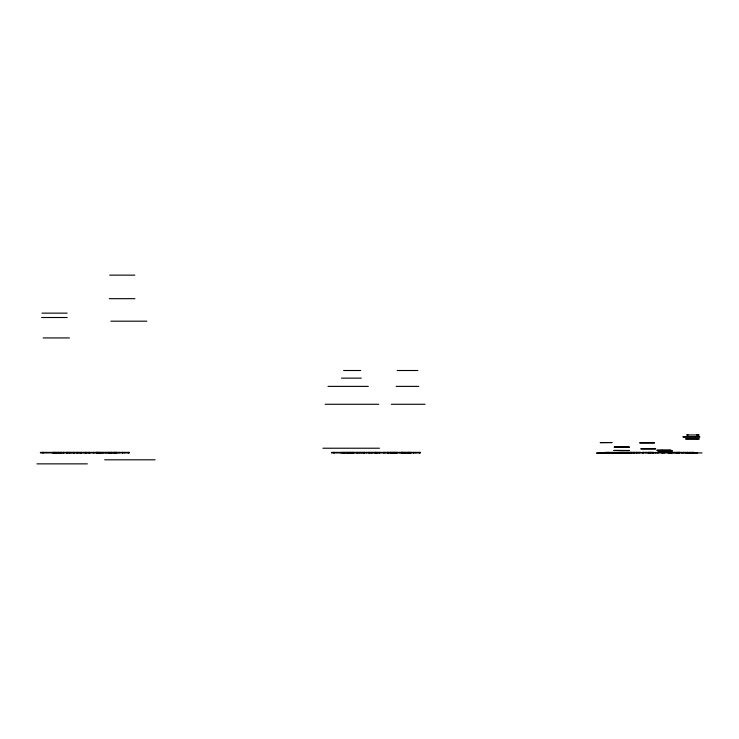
<?xml version="1.0" encoding="UTF-8"?>
<svg xmlns="http://www.w3.org/2000/svg" width="739" height="739" viewBox="0 0 739 739"><rect width="100%" height="100%" fill="white"/><g stroke="black" fill="none" stroke-linecap="round" stroke-linejoin="round"><path stroke-width="1.11" d="M614.312 447.141L629.379 447.123L614.312 447.141L627.891 447.123M626.866 452.767L596.521 453.099L631.189 452.767M685.321 452.924L697.616 452.933M109.677 275.139L134.831 275.139M109.298 298.685L134.951 298.685M41.957 313.142L67.11 313.142M41.578 317.511L67.231 317.511M110.878 321.188L146.83 321.188M43.158 337.935L69.438 337.935M343.57 370.507L360.687 370.507M397.194 370.507L417.886 370.507M341.464 378.137L361.297 378.137M327.996 386.386L368.299 386.386M396.104 386.386L418.754 386.386M325.132 404.27L378.738 404.27M391.3 404.27L425.027 404.27M688.12 434.966L686.845 434.966L698.937 434.966L696.554 434.966M695.233 436.915L682.873 436.906L699.916 436.915L695.769 436.915M322.906 448.222L379.44 448.222M46.261 452.379L52.441 452.379M82.343 452.379L68.358 452.379L68.358 452.924L82.343 452.924M90.278 452.379L82.916 452.379L82.916 452.924L90.278 452.924M129.168 452.379L123.967 452.379L123.967 452.924L129.168 452.924M337.317 452.379L358.203 452.379M358.48 452.379L365.186 452.379L365.186 452.924L358.48 452.924M420.223 452.379L415.022 452.379L415.022 452.924L420.223 452.924M611.125 452.379L617.305 452.379M641.064 452.379L617.878 452.379L617.878 452.924L702.05 452.924M642.274 452.379L647.207 452.379M656.906 452.379L662.643 452.379L662.643 452.924M694.032 452.379L688.831 452.379L688.831 452.924M46.261 452.924L52.441 452.924M337.317 452.924L358.203 452.924L358.055 452.379M611.125 452.924L617.305 452.924M104.67 459.806L155.079 459.806M36.95 463.861L87.359 463.861M693.847 452.379L693.847 452.924M693.016 452.379L693.016 452.924M689.653 452.379L689.653 452.924M687.935 452.924L687.935 452.379L683.048 452.379L683.048 452.924M687.778 452.379L687.778 452.924M687.538 452.379L687.538 452.924M683.908 452.379L683.908 452.924M682.254 452.924L682.254 452.379L670.328 452.379L670.328 452.924M681.367 452.379L681.367 452.924M679.686 452.379L679.686 452.924M679.446 452.379L679.446 452.924M679.243 452.379L679.243 452.924M678.799 452.379L678.799 452.924M678.633 452.379L678.633 452.924M677.672 452.379L677.672 452.924M677.201 452.379L677.201 452.924M676.259 452.379L676.259 452.924M676.102 452.379L676.102 452.924M675.012 452.379L675.012 452.924M673.719 452.379L673.719 452.924M672.462 452.379L672.462 452.924M671.594 452.379L671.594 452.924M671.197 452.379L671.197 452.924M670.061 452.924L670.061 452.379L669.201 452.379L669.201 452.924M668.878 452.924L668.878 452.379L662.865 452.379L662.865 452.924M668.01 452.379L668.01 452.924M664.592 452.379L664.592 452.924M663.733 452.379L663.733 452.924M662.532 452.379L662.532 452.924M661.774 452.379L661.682 452.924L661.617 452.379M658.394 452.379L658.394 452.924M657.525 452.379L657.525 452.924M656.038 452.924L656.038 452.379L655.17 452.379L655.17 452.924M653.784 452.924L653.784 452.379L647.78 452.379L647.78 452.924M653.581 452.379L653.581 452.924M651.17 452.379L651.17 452.924M650.791 452.379L650.791 452.924M650.302 452.379L650.302 452.924M649.295 452.379L649.295 452.924M648.833 452.379L648.833 452.924M648.426 452.379L648.426 452.924M645.988 452.379L646.034 452.924M642.32 452.379L642.274 452.924M639.891 452.379L639.891 452.924M638.995 452.379L638.995 452.924M637.905 452.379L637.905 452.924M637.046 452.379L637.046 452.924M636.612 452.379L636.612 452.924M636.177 452.379L636.177 452.924M634.773 452.379L634.773 452.924M634.09 452.379L634.09 452.924M633.905 452.379L633.905 452.924M633.221 452.379L633.221 452.924M632.011 452.379L632.011 452.924M631.863 452.379L631.863 452.924M631.614 452.379L631.614 452.924M630.487 452.379L630.487 452.924M629.619 452.379L629.619 452.924M628.224 452.379L628.224 452.924M627.993 452.379L627.993 452.924M627.393 452.379L627.393 452.924M627.125 452.379L627.125 452.924M626.303 452.379L626.303 452.924M625.425 452.379L625.425 452.924M624.501 452.379L624.501 452.924M624.03 452.379L624.03 452.924M623.67 452.379L623.67 452.924M623.208 452.379L623.208 452.924M622.654 452.379L622.654 452.924M621.684 452.379L621.684 452.924M621.582 452.379L621.582 452.924M620.88 452.379L620.88 452.924M620.501 452.379L620.501 452.924M619.615 452.379L619.615 452.924M618.765 452.379L618.765 452.924M608.299 452.379L608.299 452.924M607.44 452.379L607.44 452.924M420.038 452.379L420.038 452.924M419.207 452.379L419.207 452.924M415.845 452.379L415.845 452.924M413.969 452.379L413.969 452.924M413.729 452.379L413.729 452.924M411.226 452.379L411.226 452.924M410.422 452.379L410.422 452.924M410.099 452.379L410.099 452.924M409.452 452.379L409.452 452.924M409.267 452.379L409.24 452.924M409.147 452.379L409.147 452.924M408.436 452.379L408.436 452.924M408.122 452.379L408.122 452.924M407.965 452.379L407.965 452.924M407.558 452.379L407.558 452.924M406.395 452.379L406.395 452.924M405.785 452.379L405.877 452.924M405.434 452.379L405.434 452.924M404.99 452.379L404.99 452.924M404.713 452.379L404.713 452.924M403.845 452.379L403.845 452.924M403.392 452.379L403.392 452.924M402.82 452.379L402.709 452.924M402.45 452.379L402.45 452.924M402.293 452.379L402.293 452.924M401.951 452.379L401.951 452.924M401.85 452.379L401.85 452.924M401.203 452.379L401.203 452.924M399.91 452.379L399.91 452.924M397.388 452.379L397.388 452.924M396.584 452.379L396.584 452.924M396.52 452.379L396.52 452.924M395.596 452.379L395.596 452.924M395.069 452.379L395.069 452.924M394.838 452.379L394.838 452.924M394.571 452.379L394.571 452.924M394.201 452.379L394.201 452.924M393.905 452.379L393.905 452.924M393.416 452.379L393.416 452.924M392.972 452.379L392.972 452.924M392.344 452.379L392.344 452.924M392.095 452.379L392.095 452.924M391.374 452.379L391.374 452.924M390.783 452.379L390.783 452.924M390.46 452.379L390.46 452.924M390.284 452.379L390.284 452.924M389.915 452.379L389.915 452.924M388.834 452.379L388.723 452.924M388.123 452.379L388.123 452.924M387.966 452.379L387.966 452.924M387.873 452.379L387.873 452.924M387.254 452.379L387.254 452.924M385.093 452.379L385.093 452.924M384.206 452.379L384.206 452.924M383.375 452.379L383.375 452.924M380.012 452.379L379.975 452.924M379.19 452.379L379.19 452.924M378.968 452.379L378.968 452.924M377.361 452.379L377.361 452.924M376.982 452.379L376.982 452.924M376.493 452.379L376.493 452.924M375.745 452.379L375.745 452.924M375.597 452.379L375.597 452.924M375.347 452.379L375.347 452.924M375.024 452.379L375.024 452.924M373.971 452.379L373.971 452.924M372.225 452.379L372.225 452.924M371.726 452.379L371.726 452.924M370.858 452.379L370.858 452.924M369.814 452.379L369.814 452.924M369.38 452.379L369.38 452.924M368.512 452.379L368.512 452.924M366.59 452.379L366.59 452.924M364.475 452.379L364.382 452.924M364.096 452.379L364.096 452.924M363.625 452.379L363.597 452.924M362.803 452.379L362.803 452.924M361.704 452.379L361.704 452.924M360.281 452.379L360.281 452.924M359.413 452.379L359.413 452.924M357.805 452.379L357.805 452.924M357.186 452.379L357.186 452.924M356.355 452.379L356.355 452.924M354.184 452.379L354.184 452.924M353.316 452.379L353.316 452.924M352.909 452.379L352.854 452.924M352.494 452.379L352.494 452.924M352.023 452.379L352.023 452.924M351.616 452.379L351.616 452.924M350.692 452.379L350.692 452.924M350.508 452.379L350.508 452.924M349.861 452.379L349.861 452.924M349.639 452.379L349.639 452.924M348.817 452.379L348.817 452.924M348.106 452.379L348.106 452.924M347.773 452.379L347.773 452.924M347.284 452.379L347.284 452.924M346.693 452.379L346.693 452.924M345.806 452.379L345.806 452.924M344.956 452.379L344.956 452.924M344.069 452.379L344.069 452.924M343.912 452.379L343.912 452.924M343.09 452.379L343.09 452.924M342.536 452.379L342.536 452.924M341.566 452.379L341.566 452.924M340.762 452.379L340.762 452.924M334.49 452.379L334.49 452.924M333.631 452.379L333.631 452.924M128.983 452.379L128.983 452.924M128.152 452.379L128.152 452.924M124.789 452.379L124.789 452.924M122.914 452.379L122.914 452.924M122.665 452.379L122.665 452.924M119.044 452.379L119.044 452.924M117.122 452.379L117.122 452.924M116.503 452.379L116.503 452.924M116.319 452.379L116.319 452.924M115.349 452.379L115.349 452.924M115.155 452.379L115.155 452.924M115.035 452.379L115.035 452.924M114.822 452.379L114.822 452.924M114.379 452.379L114.379 452.924M114.018 452.379L113.926 452.924M113.861 452.379L113.861 452.924M112.291 452.379L112.328 452.924M111.681 452.379L111.681 452.924M111.395 452.379L111.395 452.924M111.238 452.379L111.238 452.924M110.61 452.379L110.61 452.924M110.148 452.379L110.148 452.924M109.741 452.379L109.741 452.924M108.855 452.379L108.855 452.924M107.848 452.379L107.746 452.924M106.333 452.379L106.333 452.924M105.465 452.379L105.465 452.924M104.005 452.379L104.005 452.924M103.146 452.379L103.146 452.924M102.481 452.379L102.481 452.924M101.492 452.379L101.492 452.924M100.726 452.379L100.726 452.924M100.458 452.379L100.458 452.924M99.802 452.379L99.728 452.924M99.312 452.379L99.312 452.924M98.869 452.379L98.86 452.924M98.241 452.379L98.241 452.924M97.991 452.379L97.991 452.924M97.779 452.379L97.779 452.924M97.668 452.379L97.668 452.924M97.271 452.379L97.271 452.924M96.911 452.379L96.809 452.924M96.356 452.379L96.356 452.924M96.181 452.379L96.181 452.924M94.019 452.379L94.019 452.924M93.151 452.379L93.151 452.924M90.103 452.379L90.103 452.924M89.271 452.379L89.271 452.924M88.92 452.379L88.92 452.924M87.913 452.379L87.913 452.924M86.306 452.379L86.306 452.924M85.9 452.379L85.927 452.924M85.438 452.379L85.438 452.924M85.087 452.379L85.087 452.924M83.969 452.379L83.969 452.924M81.308 452.379L81.308 452.924M81.17 452.379L81.17 452.924M80.449 452.379L80.449 452.924M79.406 452.379L79.406 452.924M78.325 452.379L78.325 452.924M77.456 452.379L77.456 452.924M77.244 452.379L77.244 452.924M76.376 452.379L76.376 452.924M74.214 452.379L74.214 452.924M74.131 452.379L74.131 452.924M73.678 452.379L73.678 452.924M73.041 452.379L73.041 452.924M71.748 452.379L71.748 452.924M70.454 452.379L70.454 452.924M69.586 452.379L69.586 452.924M69.226 452.379L69.226 452.924M67.314 452.379L67.314 452.924M67.147 452.379L67.147 452.924M67 452.379L67 452.924M66.75 452.379L66.75 452.924M63.896 452.379L63.896 452.924M63.129 452.379L63.129 452.924M63.027 452.379L63.027 452.924M61.439 452.379L61.439 452.924M60.783 452.379L60.783 452.924M60.45 452.379L60.561 452.924M59.637 452.379L59.637 452.924M58.806 452.379L58.88 452.924M58.538 452.379L58.538 452.924M58.095 452.379L58.095 452.924M57.762 452.379L57.762 452.924M56.718 452.379L56.672 452.924M56.201 452.379L56.201 452.924M55.637 452.379L55.637 452.924M55.37 452.379L55.37 452.924M54.751 452.379L54.751 452.924M54.538 452.379L54.538 452.924M53.901 452.379L53.901 452.924M53.568 452.379L53.568 452.924M53.014 452.379L53.014 452.924M43.435 452.379L43.435 452.924M42.566 452.379L42.566 452.924M655.613 448.841L640.962 448.85L655.613 448.841M662.089 450.217L656.814 450.263L671.049 450.227L662.089 450.217M611.153 442.522L600.17 442.615L612.123 442.559L611.153 442.522M654.449 442.864L639.798 442.864L654.449 442.864M660.417 450.901L657.839 450.91L672.49 450.919L660.417 450.901M696.932 438.911L685.543 438.901L699.306 438.911L696.932 438.911M45.606 452.379L40.414 452.379L40.414 452.924L45.606 452.924L45.606 452.379M61.614 452.379L52.765 452.379L52.765 452.924L61.614 452.924L61.614 452.379M68.182 452.379L62.261 452.379L62.261 452.924L68.182 452.924L68.182 452.379M117.381 452.379L90.989 452.379L90.989 452.924L117.381 452.924L117.381 452.379M123.062 452.379L118.175 452.379L118.175 452.924L123.062 452.924L123.062 452.379M336.661 452.379L331.469 452.379L331.469 452.924L336.661 452.924L336.661 452.379M414.126 452.379L365.722 452.379L365.722 452.924L414.126 452.924L414.126 452.379M610.469 452.379L605.278 452.379L605.278 452.924L610.469 452.924L610.469 452.379M629.517 450.522L613.97 450.467L629.517 450.522M652.777 452.924L652.777 452.379L652.713 452.924M643.189 452.924L643.189 452.379L643.142 452.924M108.716 452.924L108.716 452.379L108.596 452.924"/></g></svg>
